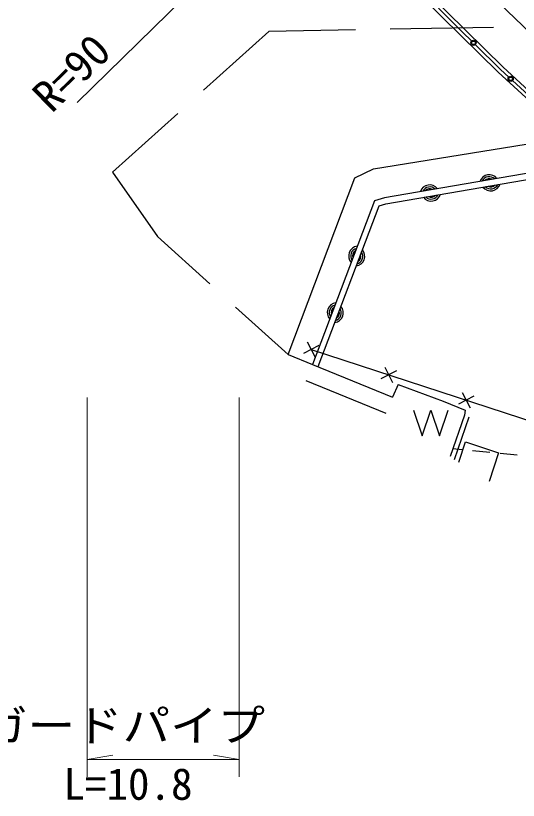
# Model space of a CAD drawing. Units: millimetres, scale not verified. Extents: x 40000 to 680000, y 20000 to 380000.
# Drawn here: x 417954 to 447061, y 230659 to 276061 of the extents above; entities that cross this region are included whole.
import ezdxf
from ezdxf.enums import TextEntityAlignment as Align

# ---------------------------------------------------------------- set-up
doc = ezdxf.new("R2010")
doc.units = ezdxf.units.MM
doc.header["$LTSCALE"] = 1000
for name, color, linetype, lineweight in [('M-BGD', 7, 'Continuous', 25), ('M-STR-HTXT', 7, 'Continuous', 13), ('M-STR-STR1', 1, 'Continuous', 25)]:
    doc.layers.add(name, color=color, linetype=linetype, lineweight=lineweight)
doc.styles.add('ＭＳ ゴシック', font='')
doc.styles.get('ＭＳ ゴシック').set_extended_font_data('MS Gothic')

msp = doc.modelspace()

# ---------------------------------------------------------------- linework, layer by layer
at = {"layer": 'M-BGD'}
for p, q in [((432606, 275153), (428831, 271749)), ((437633, 275243), (432606, 275153)), ((445632, 275386), (439633, 275279)), ((427345, 270410), (423570, 267006)), ((423570, 267006), (426159, 263277)), ((433734, 256460), (437603, 266670)), ((438727, 265344), (435141, 255882)), ((426159, 263277), (429203, 260538)), ((430689, 259200), (433734, 256460)), ((435510, 256973), (434618, 256521)), ((434838, 257193), (435291, 256301)), ((435064, 256747), (457496, 249405)), ((433734, 256460), (435141, 255882)), ((435141, 255882), (439766, 253983)), ((439325, 255724), (439777, 254832)), ((439997, 255504), (439105, 255052)), ((434761, 254957), (439386, 253058)), ((440098, 254721), (439766, 253983)), ((443811, 254256), (444263, 253364)), ((444483, 254036), (443591, 253584)), ((440996, 253240), (441496, 251740)), ((441496, 251740), (441996, 253240)), ((441996, 253240), (442496, 251740)), ((442496, 251740), (442996, 253240)), ((443367, 250384), (444223, 252854)), ((443608, 250231), (443995, 251403)), ((443268, 251014), (443817, 250962)), ((444415, 250905), (445410, 250810)), ((446007, 250753), (447003, 250658))]:
    msp.add_line(p, q, dxfattribs=at)
for points in [[(431003, 288190), (431786, 287486), (434374, 284999), (436458, 282871), (441818, 277377), (446174, 273089), (448677, 270785)], [(435325, 287580), (441249, 281548), (446429, 276325), (448632, 274218), (450880, 272155), (453680, 269756), (455514, 268262)], [(437603, 266670), (438677, 267192), (450032, 269026)], [(451353, 267592), (439312, 265520), (438727, 265344)], [(435468, 255758), (438993, 265059), (439392, 265179), (451623, 267283)], [(440098, 254721), (442709, 253762), (443991, 253242), (443940, 252952), (443107, 250549)], [(443995, 251403), (445910, 250770), (445363, 249116)]]:
    msp.add_lwpolyline(points, dxfattribs=at)
for centre, radius, start, end in [((445377, 266293), 567, 37.8349, 161.6899), ((445377, 266293), 453, 45.7943, 153.7305), ((445377, 266293), 340, 61.4196, 138.1051), ((441928, 265700), 567, 37.8349, 161.6899), ((441928, 265700), 453, 45.7943, 153.7305), ((445463, 266494), 567, 217.8349, 341.6899), ((445463, 266494), 453, 225.7943, 333.7305), ((445463, 266494), 340, 241.4196, 318.1051), ((442013, 265901), 567, 217.8349, 341.6899), ((441928, 265700), 340, 61.4196, 138.1051), ((442013, 265901), 453, 225.7943, 333.7305), ((442013, 265901), 340, 241.4196, 318.1051), ((437803, 262155), 567, 97.316, 221.171), ((437803, 262155), 453, 105.2754, 213.2116), ((437803, 262155), 340, 120.9008, 197.5863), ((437601, 262139), 567, 277.316, 41.171), ((437601, 262139), 453, 285.2754, 33.2116), ((437601, 262139), 340, 300.9008, 17.5863), ((436563, 258882), 567, 97.316, 221.171), ((436563, 258882), 453, 105.2754, 213.2116), ((436563, 258882), 340, 120.9008, 197.5863), ((436361, 258867), 567, 277.316, 41.171), ((436361, 258867), 453, 285.2754, 33.2116), ((436361, 258867), 340, 300.9008, 17.5863)]:
    msp.add_arc(centre, radius, start, end, dxfattribs=at)
at = {"layer": 'M-STR-HTXT'}
for p, q in [((439376, 288520), (421511, 271031)), ((422089, 232022), (422089, 253960)), ((430904, 232022), (430904, 253960)), ((422089, 233022), (423589, 233272)), ((422089, 233022), (430904, 233022)), ((430904, 233022), (429404, 233272))]:
    msp.add_line(p, q, dxfattribs=at)
at = {"layer": 'M-STR-STR1'}
for p, q in [((442433, 276491), (443856, 275090)), ((443856, 275090), (444357, 274597)), ((444571, 274387), (446036, 272944)), ((446036, 272944), (446510, 272508)), ((446730, 272305), (448541, 270638))]:
    msp.add_line(p, q, dxfattribs=at)
msp.add_lwpolyline([(431223, 287472), (434093, 284715), (436172, 282591), (441534, 277095), (445899, 272799), (448406, 270490)], dxfattribs=at)
for centre, radius in [((444464, 274492), 150), ((444464, 274492), 120), ((444464, 274492), 100), ((444464, 274492), 100), ((444464, 274492), 100), ((444464, 274492), 100), ((446620, 272407), 150), ((446620, 272407), 120), ((446620, 272407), 100), ((446620, 272407), 100), ((446620, 272407), 100), ((446620, 272407), 100)]:
    msp.add_circle(centre, radius, dxfattribs=at)

# ---------------------------------------------------------------- texts
at = {"layer": 'M-STR-HTXT', "style": 'ＭＳ ゴシック'}
msp.add_text('R=90', height=1833, rotation=44.39, dxfattribs=at).set_placement((420423, 269966), align=Align.BOTTOM_LEFT)
at = {"layer": 'M-STR-HTXT', "style": 'ＭＳ ゴシック', "width": 1.1}
msp.add_text('ガードパイプ', height=1833, dxfattribs=at).set_placement((424145, 233522), align=Align.BOTTOM_CENTER)
at = {"layer": 'M-STR-HTXT', "style": 'ＭＳ ゴシック'}
msp.add_text('L=10.8', height=1833, dxfattribs=at).set_placement((424457, 232522), align=Align.TOP_CENTER)

doc.saveas('drawing.dxf')
